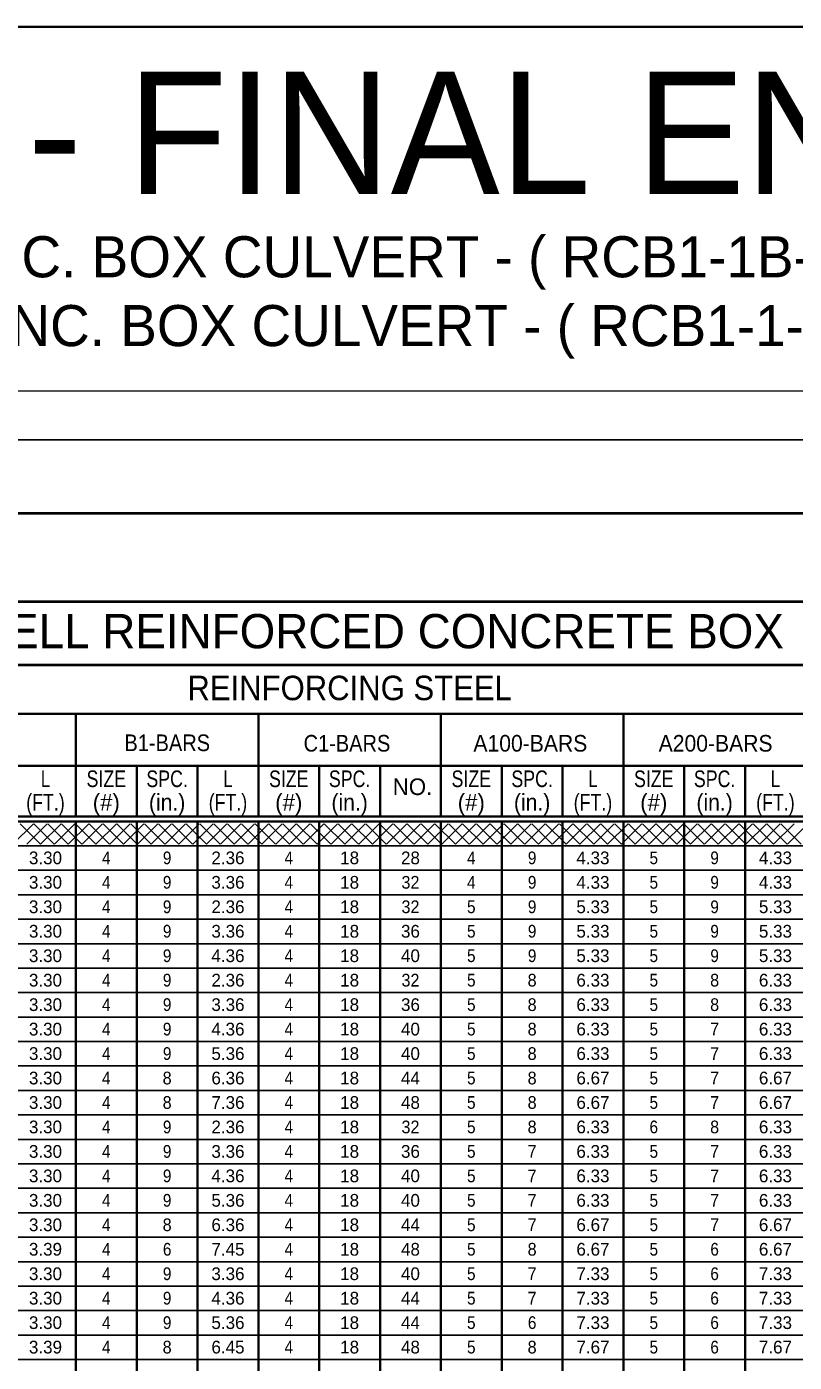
# Model space of a CAD drawing. Extents: x -66 to 305, y 432 to 707.
# Drawn here: x 101.4 to 179.9, y 570.2 to 706.7 of the extents above; entities that cross this region are included whole.
import ezdxf
from ezdxf.enums import TextEntityAlignment as Align

# ---------------------------------------------------------------- set-up
doc = ezdxf.new("R2010")
doc.units = 0
doc.header["$LTSCALE"] = 0.52
doc.layers.add('1', color=7, linetype='Continuous', lineweight=13)

msp = doc.modelspace()

# ---------------------------------------------------------------- linework, layer by layer
at = {"layer": '1'}
for p, q in [((-60.5089, 669.4281), (299.4911, 669.4281)), ((99.9812, 623.108), (102.0686, 625.1954)), ((100.7077, 625.1954), (102.7952, 623.108)), ((101.3953, 623.108), (103.4827, 625.1954)), ((102.1219, 625.1954), (104.2093, 623.108)), ((102.8096, 623.108), (104.897, 625.1954)), ((103.5362, 625.1954), (105.6236, 623.108)), ((104.2238, 623.108), (106.3113, 625.1954)), ((104.9504, 625.1954), (107.0378, 623.108)), ((105.638, 623.108), (107.7254, 625.1954)), ((106.3646, 625.1954), (108.452, 623.108)), ((107.0523, 623.108), (109.1397, 625.1954)), ((107.7788, 625.1954), (109.8662, 623.108)), ((108.4664, 623.108), (110.5538, 625.1954)), ((109.193, 625.1954), (111.2804, 623.108)), ((109.8807, 623.108), (111.9681, 625.1954)), ((110.6072, 625.1954), (112.6947, 623.108)), ((111.2948, 623.108), (113.3822, 625.1954)), ((112.0214, 625.1954), (114.1088, 623.108)), ((112.7091, 623.108), (114.7965, 625.1954)), ((113.4357, 625.1954), (115.5231, 623.108)), ((114.1233, 623.108), (116.2107, 625.1954)), ((114.8499, 625.1954), (116.9373, 623.108)), ((115.5375, 623.108), (117.6249, 625.1954)), ((116.2641, 625.1954), (118.3515, 623.108)), ((116.9517, 623.108), (119.0392, 625.1954)), ((117.6783, 625.1954), (119.7657, 623.108)), ((118.3659, 623.108), (120.4533, 625.1954)), ((119.0925, 625.1954), (121.1799, 623.108)), ((119.7802, 623.108), (121.8676, 625.1954)), ((120.5067, 625.1954), (122.5942, 623.108)), ((121.1943, 623.108), (123.2818, 625.1954)), ((121.9209, 625.1954), (124.0083, 623.108)), ((122.6086, 623.108), (124.696, 625.1954)), ((123.3352, 625.1954), (125.4226, 623.108)), ((124.0228, 623.108), (126.1102, 625.1954)), ((124.7493, 625.1954), (126.8367, 623.108)), ((125.437, 623.108), (127.5244, 625.1954)), ((126.1636, 625.1954), (128.251, 623.108)), ((126.8512, 623.108), (128.9387, 625.1954)), ((127.5778, 625.1954), (129.6652, 623.108)), ((128.2654, 623.108), (130.3528, 625.1954)), ((128.992, 625.1954), (131.0794, 623.108)), ((129.6797, 623.108), (131.7671, 625.1954)), ((130.4062, 625.1954), (132.4937, 623.108)), ((131.0938, 623.108), (133.1813, 625.1954)), ((131.8204, 625.1954), (133.9078, 623.108)), ((132.5081, 623.108), (134.5955, 625.1954)), ((133.2347, 625.1954), (135.3221, 623.108)), ((133.9222, 623.108), (136.0097, 625.1954)), ((134.6488, 625.1954), (136.7362, 623.108)), ((135.3365, 623.108), (137.4239, 625.1954)), ((136.0631, 625.1954), (138.1505, 623.108)), ((136.7507, 623.108), (138.8382, 625.1954)), ((137.4773, 625.1954), (139.5648, 623.108)), ((138.1649, 623.108), (140.2523, 625.1954)), ((138.8915, 625.1954), (140.9789, 623.108)), ((139.5792, 623.108), (141.6666, 625.1954)), ((140.3057, 625.1954), (142.3932, 623.108)), ((140.9933, 623.108), (143.0807, 625.1954)), ((141.7199, 625.1954), (143.8073, 623.108)), ((142.4076, 623.108), (144.495, 625.1954)), ((143.1342, 625.1954), (145.2216, 623.108)), ((143.8218, 623.108), (145.9092, 625.1954)), ((144.5483, 625.1954), (146.6358, 623.108)), ((145.236, 623.108), (147.3234, 625.1954)), ((145.9626, 625.1954), (148.05, 623.108)), ((146.6502, 623.108), (148.7376, 625.1954)), ((147.3767, 625.1954), (149.4642, 623.108)), ((148.0644, 623.108), (150.1518, 625.1954)), ((148.791, 625.1954), (150.8784, 623.108)), ((149.4787, 623.108), (151.5661, 625.1954)), ((150.2053, 625.1954), (152.2927, 623.108)), ((150.8928, 623.108), (152.9802, 625.1954)), ((151.6194, 625.1954), (153.7068, 623.108)), ((152.3071, 623.108), (154.3945, 625.1954)), ((153.0337, 625.1954), (155.1211, 623.108)), ((153.7212, 623.108), (155.8087, 625.1954)), ((154.4478, 625.1954), (156.5352, 623.108)), ((155.1355, 623.108), (157.2229, 625.1954)), ((155.8621, 625.1954), (157.9495, 623.108)), ((156.5497, 623.108), (158.6371, 625.1954)), ((157.2763, 625.1954), (159.3637, 623.108)), ((157.9639, 623.108), (160.0513, 625.1954)), ((158.6905, 625.1954), (160.7779, 623.108)), ((159.3782, 623.108), (161.4656, 625.1954)), ((160.1047, 625.1954), (162.1922, 623.108)), ((160.7923, 623.108), (162.8798, 625.1954)), ((161.5189, 625.1954), (163.6063, 623.108)), ((162.2066, 623.108), (164.294, 625.1954)), ((162.9332, 625.1954), (165.0206, 623.108)), ((163.6207, 623.108), (165.7082, 625.1954)), ((164.3473, 625.1954), (166.4348, 623.108)), ((165.035, 623.108), (167.1224, 625.1954)), ((165.7616, 625.1954), (167.849, 623.108)), ((166.4492, 623.108), (168.5366, 625.1954)), ((167.1757, 625.1954), (169.2632, 623.108)), ((167.8634, 623.108), (169.9508, 625.1954)), ((168.59, 625.1954), (170.6774, 623.108)), ((169.2776, 623.108), (171.365, 625.1954)), ((170.0042, 625.1954), (172.0916, 623.108)), ((170.6918, 623.108), (172.7792, 625.1954)), ((171.4184, 625.1954), (173.5058, 623.108)), ((172.1061, 623.108), (174.1935, 625.1954)), ((172.8327, 625.1954), (174.9201, 623.108)), ((173.5203, 623.108), (175.6077, 625.1954)), ((174.2468, 625.1954), (176.3342, 623.108)), ((174.9345, 623.108), (177.0219, 625.1954)), ((175.6611, 625.1954), (177.7485, 623.108)), ((176.3487, 623.108), (178.4361, 625.1954)), ((177.0752, 625.1954), (179.1627, 623.108)), ((177.7629, 623.108), (179.8503, 625.1954)), ((178.4895, 625.1954), (180.5769, 623.108)), ((179.1771, 623.108), (181.2645, 625.1954))]:
    msp.add_line(p, q, dxfattribs=at)
at = {"layer": '1', "lineweight": 40}
for p, q in [((-30.5089, 656.9281), (294.4911, 656.9281)), ((-13.6839, 647.9161), (250.7446, 647.9161)), ((-13.6839, 641.4389), (250.7446, 641.4389))]:
    msp.add_line(p, q, dxfattribs=at)
at = {"layer": '1', "lineweight": 35}
for p, q in [((106.4186, 625.9389), (106.4186, 636.4389)), ((125.0786, 625.9389), (125.0786, 636.4389)), ((143.7386, 625.9389), (143.7386, 636.4389)), ((162.3986, 625.9389), (162.3986, 636.4389)), ((50.4386, 631.1297), (244.3786, 631.1297)), ((112.6386, 625.9389), (112.6386, 631.1297)), ((118.8586, 625.9389), (118.8586, 631.1297)), ((131.2986, 625.9389), (131.2986, 631.1297)), ((137.5186, 625.9389), (137.5186, 631.1297)), ((149.9586, 625.9389), (149.9586, 631.1297)), ((156.1786, 625.9389), (156.1786, 631.1297)), ((168.6186, 625.9389), (168.6186, 631.1297)), ((174.8386, 625.9389), (174.8386, 631.1297)), ((-13.6839, 625.4389), (132.7728, 625.4389)), ((18.4169, 625.9389), (250.7446, 625.9389)), ((18.4169, 625.4389), (250.7446, 625.4389)), ((106.4186, 490.4389), (106.4186, 625.4389)), ((112.6386, 490.4389), (112.6386, 625.4389)), ((118.8586, 490.4389), (118.8586, 625.4389)), ((125.0786, 490.4389), (125.0786, 625.4389)), ((131.2986, 490.4389), (131.2986, 625.4389)), ((137.5186, 490.4389), (137.5186, 625.4389)), ((143.7386, 490.4389), (143.7386, 625.4389)), ((149.9586, 490.4389), (149.9586, 625.4389)), ((156.1786, 490.4389), (156.1786, 625.4389)), ((162.3986, 490.4389), (162.3986, 625.4389)), ((168.6186, 490.4389), (168.6186, 625.4389)), ((174.8386, 490.4389), (174.8386, 625.4389))]:
    msp.add_line(p, q, dxfattribs=at)
at = {"layer": '1', "lineweight": 25}
for p, q in [((-13.6839, 622.9389), (250.7446, 622.9389)), ((4.9761, 620.4389), (250.7446, 620.4389)), ((-13.6839, 617.9389), (250.7446, 617.9389)), ((4.9761, 615.4389), (250.7446, 615.4389)), ((4.9761, 612.9389), (250.7446, 612.9389)), ((-13.6839, 610.4389), (250.7446, 610.4389)), ((4.9761, 607.9389), (250.7446, 607.9389)), ((4.9761, 605.4389), (250.7446, 605.4389)), ((4.9761, 602.9389), (250.7446, 602.9389)), ((4.9761, 600.4389), (250.7446, 600.4389)), ((4.9761, 597.9389), (250.7446, 597.9389)), ((-13.4864, 595.4389), (250.7446, 595.4389)), ((4.9761, 592.9389), (250.7446, 592.9389)), ((4.9761, 590.4389), (250.7446, 590.4389)), ((4.9761, 587.9389), (250.7446, 587.9389)), ((4.9761, 585.4389), (250.7446, 585.4389)), ((4.9761, 582.9389), (250.7446, 582.9389)), ((-13.6839, 580.4389), (250.7446, 580.4389)), ((4.9761, 577.9389), (250.7446, 577.9389)), ((4.9761, 575.4389), (250.7446, 575.4389)), ((4.9761, 572.9389), (250.7446, 572.9389)), ((4.9761, 570.4389), (250.7446, 570.4389))]:
    msp.add_line(p, q, dxfattribs=at)
at = {"layer": '1', "lineweight": 35}
msp.add_lwpolyline([(-65.5417, 432.4247), (304.5261, 432.4247), (304.5261, 706.6509), (-65.5417, 706.6509)], close=True, dxfattribs=at)
at = {"layer": '1', "lineweight": 25}
msp.add_lwpolyline([(-45.5089, 444.4281), (-45.5089, 664.4281), (299.4911, 664.4281)], dxfattribs=at)
at = {"layer": '1', "lineweight": 35}
msp.add_lwpolyline([(18.4169, 636.4389), (50.4386, 636.4389), (218.3786, 636.4389)], dxfattribs=at)

# ---------------------------------------------------------------- texts
at = {"layer": '1'}
for s, height, p in [('1999 SPECS - FINAL ENGLISH', 12.5, (117.7112, 689.5493)), ('( p.  54A  ) ONE CELL REINF. CONC. BOX CULVERT - ( RCB1-1B-00  ) -  FINAL ENGLISH ( 7/1/97 )', 4.2, (138.4554, 681.0395)), ('( p. R-54AE ) ONE CELL REINF. CONC. BOX CULVERT - ( RCB1-1-00E ) -  FINAL ENGLISH ( 7/1/99 )', 4.2, (137.3293, 674.004)), ('DATA TABLE - ONE CELL REINFORCED CONCRETE BOX ', 3.5, (116.008, 643.1302)), ('NO.', 1.7, (140.8404, 628.1264)), ('(#)', 1.7, (109.5277, 626.5406)), ('(#)', 1.7, (128.1877, 626.5406)), ('(#)', 1.7, (146.8477, 626.5406)), ('(#)', 1.7, (165.5077, 626.5406)), ('3.30', 1.3, (103.3086, 621.0598)), ('2.36', 1.3, (121.9691, 621.0598)), ('18', 1.3, (134.4089, 621.0598)), ('28', 1.3, (140.6289, 621.0598)), ('4.33', 1.3, (159.2885, 621.0598)), ('4.33', 1.3, (177.9485, 621.0598)), ('3.30', 1.3, (103.3086, 618.5598)), ('3.36', 1.3, (121.9691, 618.5598)), ('18', 1.3, (134.4089, 618.5598)), ('4.33', 1.3, (159.2885, 618.5598)), ('4.33', 1.3, (177.9485, 618.5598)), ('3.30', 1.3, (103.3086, 616.0598)), ('2.36', 1.3, (121.9691, 616.0598)), ('18', 1.3, (134.4089, 616.0598)), ('5.33', 1.3, (159.2885, 616.0598)), ('5.33', 1.3, (177.9485, 616.0598)), ('3.30', 1.3, (103.3086, 613.5598)), ('3.36', 1.3, (121.9691, 613.5598)), ('18', 1.3, (134.4089, 613.5598)), ('36', 1.3, (140.629, 613.5598)), ('5.33', 1.3, (159.2885, 613.5598)), ('5.33', 1.3, (177.9485, 613.5598)), ('3.30', 1.3, (103.3086, 611.0598)), ('4.36', 1.3, (121.9691, 611.0598)), ('18', 1.3, (134.4089, 611.0598)), ('40', 1.3, (140.6285, 611.0598)), ('5.33', 1.3, (159.2885, 611.0598)), ('5.33', 1.3, (177.9485, 611.0598)), ('3.30', 1.3, (103.3086, 608.5598)), ('2.36', 1.3, (121.9691, 608.5598)), ('18', 1.3, (134.4089, 608.5598)), ('6.33', 1.3, (159.2885, 608.5598)), ('6.33', 1.3, (177.9485, 608.5598)), ('3.30', 1.3, (103.3086, 606.0598)), ('3.36', 1.3, (121.9691, 606.0598)), ('18', 1.3, (134.4089, 606.0598)), ('36', 1.3, (140.629, 606.0598)), ('6.33', 1.3, (159.2885, 606.0598)), ('6.33', 1.3, (177.9485, 606.0598)), ('3.30', 1.3, (103.3086, 603.5598)), ('4.36', 1.3, (121.9691, 603.5598)), ('18', 1.3, (134.4089, 603.5598)), ('40', 1.3, (140.6285, 603.5598)), ('6.33', 1.3, (159.2885, 603.5598)), ('6.33', 1.3, (177.9485, 603.5598)), ('3.30', 1.3, (103.3086, 601.0598)), ('5.36', 1.3, (121.9691, 601.0598)), ('18', 1.3, (134.4089, 601.0598)), ('40', 1.3, (140.6285, 601.0598)), ('6.33', 1.3, (159.2885, 601.0598)), ('6.33', 1.3, (177.9485, 601.0598)), ('3.30', 1.3, (103.3086, 598.5598)), ('6.36', 1.3, (121.9691, 598.5598)), ('18', 1.3, (134.4089, 598.5598)), ('44', 1.3, (140.6292, 598.5598)), ('6.67', 1.3, (159.2886, 598.5598)), ('6.67', 1.3, (177.9486, 598.5598)), ('3.30', 1.3, (103.3086, 596.0598)), ('7.36', 1.3, (121.9691, 596.0598)), ('18', 1.3, (134.4089, 596.0598)), ('48', 1.3, (140.6289, 596.0598)), ('6.67', 1.3, (159.2886, 596.0598)), ('6.67', 1.3, (177.9486, 596.0598)), ('3.30', 1.3, (103.3086, 593.5598)), ('2.36', 1.3, (121.9691, 593.5598)), ('18', 1.3, (134.4089, 593.5598)), ('6.33', 1.3, (159.2885, 593.5598)), ('6.33', 1.3, (177.9485, 593.5598)), ('3.30', 1.3, (103.3086, 591.0598)), ('3.36', 1.3, (121.9691, 591.0598)), ('18', 1.3, (134.4089, 591.0598)), ('36', 1.3, (140.629, 591.0598)), ('6.33', 1.3, (159.2885, 591.0598)), ('6.33', 1.3, (177.9485, 591.0598)), ('3.30', 1.3, (103.3086, 588.5598)), ('4.36', 1.3, (121.9691, 588.5598)), ('18', 1.3, (134.4089, 588.5598)), ('40', 1.3, (140.6285, 588.5598)), ('6.33', 1.3, (159.2885, 588.5598)), ('6.33', 1.3, (177.9485, 588.5598)), ('3.30', 1.3, (103.3086, 586.0598)), ('5.36', 1.3, (121.9691, 586.0598)), ('18', 1.3, (134.4089, 586.0598)), ('40', 1.3, (140.6285, 586.0598)), ('6.33', 1.3, (159.2885, 586.0598)), ('6.33', 1.3, (177.9485, 586.0598)), ('3.30', 1.3, (103.3086, 583.5598)), ('6.36', 1.3, (121.9691, 583.5598)), ('18', 1.3, (134.4089, 583.5598)), ('44', 1.3, (140.6292, 583.5598)), ('6.67', 1.3, (159.2886, 583.5598)), ('6.67', 1.3, (177.9486, 583.5598)), ('3.39', 1.3, (103.3084, 581.0598)), ('7.45', 1.3, (121.9692, 581.0598)), ('18', 1.3, (134.4089, 581.0598)), ('48', 1.3, (140.6289, 581.0598)), ('6.67', 1.3, (159.2886, 581.0598)), ('6.67', 1.3, (177.9486, 581.0598)), ('3.30', 1.3, (103.3086, 578.5598)), ('3.36', 1.3, (121.9691, 578.5598)), ('18', 1.3, (134.4089, 578.5598)), ('40', 1.3, (140.6285, 578.5598)), ('7.33', 1.3, (159.2885, 578.5598)), ('7.33', 1.3, (177.9485, 578.5598)), ('3.30', 1.3, (103.3086, 576.0598)), ('4.36', 1.3, (121.9691, 576.0598)), ('18', 1.3, (134.4089, 576.0598)), ('7.33', 1.3, (159.2885, 576.0598)), ('7.33', 1.3, (177.9485, 576.0598)), ('44', 1.3, (140.6292, 576.0598)), ('3.30', 1.3, (103.3086, 573.5598)), ('5.36', 1.3, (121.9691, 573.5598)), ('18', 1.3, (134.4089, 573.5598)), ('44', 1.3, (140.6292, 573.5598)), ('7.33', 1.3, (159.2885, 573.5598)), ('7.33', 1.3, (177.9485, 573.5598)), ('3.39', 1.3, (103.3084, 571.0598)), ('6.45', 1.3, (121.9692, 571.0598)), ('18', 1.3, (134.4089, 571.0598)), ('48', 1.3, (140.6289, 571.0598)), ('7.67', 1.3, (159.2886, 571.0598)), ('7.67', 1.3, (177.9486, 571.0598))]:
    msp.add_text(s, height=height, dxfattribs=at).set_placement(p, align=Align.CENTER)
for s, height, width, p in [('REINFORCING STEEL', 2.5, 0.95, (134.4085, 637.8256)), ('B1-BARS', 1.7, 0.9, (115.7596, 632.6189)), ('C1-BARS', 1.7, 0.9, (134.1357, 632.5706)), ('A100-BARS', 1.7, 0.95, (152.8862, 632.5697)), ('A200-BARS', 1.7, 0.95, (171.8298, 632.5689)), ('L', 1.7, 0.75, (103.3077, 628.9406)), ('SIZE', 1.7, 0.8, (109.5277, 628.9406)), ('SPC.', 1.7, 0.8, (115.7477, 628.9406)), ('L', 1.7, 0.75, (121.9677, 628.9406)), ('SIZE', 1.7, 0.8, (128.1877, 628.9406)), ('SPC.', 1.7, 0.8, (134.4077, 628.9406)), ('SIZE', 1.7, 0.8, (146.8477, 628.9406)), ('SPC.', 1.7, 0.8, (153.0677, 628.9406)), ('L', 1.7, 0.75, (159.2877, 628.9406)), ('SIZE', 1.7, 0.8, (165.5077, 628.9406)), ('SPC.', 1.7, 0.8, (171.7277, 628.9406)), ('L', 1.7, 0.75, (177.9477, 628.9406)), ('(FT.)', 1.7, 0.8, (103.3077, 626.5406)), ('(in.)', 1.7, 0.95, (115.7477, 626.5406)), ('(FT.)', 1.7, 0.8, (121.9677, 626.5406)), ('(in.)', 1.7, 0.95, (134.4077, 626.5406)), ('(in.)', 1.7, 0.95, (153.0677, 626.5406)), ('(FT.)', 1.7, 0.8, (159.2877, 626.5406)), ('(in.)', 1.7, 0.95, (171.7277, 626.5406)), ('(FT.)', 1.7, 0.8, (177.9477, 626.5406)), ('4', 1.3, 0.9, (109.5286, 621.0598)), ('9', 1.3, 0.9, (115.7494, 621.0598)), ('4', 1.3, 0.9, (128.1886, 621.0598)), ('4', 1.3, 0.9, (146.8486, 621.0598)), ('9', 1.3, 0.9, (153.0694, 621.0598)), ('5', 1.3, 0.9, (165.5085, 621.0598)), ('9', 1.3, 0.9, (171.7294, 621.0598)), ('4', 1.3, 0.9, (109.5286, 618.5598)), ('9', 1.3, 0.9, (115.7494, 618.5598)), ('4', 1.3, 0.9, (128.1886, 618.5598)), ('32', 1.3, 0.95, (140.6285, 618.5598)), ('4', 1.3, 0.9, (146.8486, 618.5598)), ('9', 1.3, 0.9, (153.0694, 618.5598)), ('5', 1.3, 0.9, (165.5085, 618.5598)), ('9', 1.3, 0.9, (171.7294, 618.5598)), ('4', 1.3, 0.9, (109.5286, 616.0598)), ('9', 1.3, 0.9, (115.7494, 616.0598)), ('4', 1.3, 0.9, (128.1886, 616.0598)), ('32', 1.3, 0.95, (140.6285, 616.0598)), ('5', 1.3, 0.9, (146.8485, 616.0598)), ('9', 1.3, 0.9, (153.0694, 616.0598)), ('5', 1.3, 0.9, (165.5085, 616.0598)), ('9', 1.3, 0.9, (171.7294, 616.0598)), ('4', 1.3, 0.9, (109.5286, 613.5598)), ('9', 1.3, 0.9, (115.7494, 613.5598)), ('4', 1.3, 0.9, (128.1886, 613.5598)), ('5', 1.3, 0.9, (146.8485, 613.5598)), ('9', 1.3, 0.9, (153.0694, 613.5598)), ('5', 1.3, 0.9, (165.5085, 613.5598)), ('9', 1.3, 0.9, (171.7294, 613.5598)), ('4', 1.3, 0.9, (109.5286, 611.0598)), ('9', 1.3, 0.9, (115.7494, 611.0598)), ('4', 1.3, 0.9, (128.1886, 611.0598)), ('5', 1.3, 0.9, (146.8485, 611.0598)), ('9', 1.3, 0.9, (153.0694, 611.0598)), ('5', 1.3, 0.9, (165.5085, 611.0598)), ('9', 1.3, 0.9, (171.7294, 611.0598)), ('4', 1.3, 0.9, (109.5286, 608.5598)), ('9', 1.3, 0.9, (115.7494, 608.5598)), ('4', 1.3, 0.9, (128.1886, 608.5598)), ('32', 1.3, 0.95, (140.6285, 608.5598)), ('5', 1.3, 0.9, (146.8485, 608.5598)), ('8', 1.3, 0.95, (153.0692, 608.5598)), ('5', 1.3, 0.9, (165.5085, 608.5598)), ('8', 1.3, 0.95, (171.7292, 608.5598)), ('4', 1.3, 0.9, (109.5286, 606.0598)), ('9', 1.3, 0.9, (115.7494, 606.0598)), ('4', 1.3, 0.9, (128.1886, 606.0598)), ('5', 1.3, 0.9, (146.8485, 606.0598)), ('8', 1.3, 0.95, (153.0692, 606.0598)), ('5', 1.3, 0.9, (165.5085, 606.0598)), ('8', 1.3, 0.95, (171.7292, 606.0598)), ('4', 1.3, 0.9, (109.5286, 603.5598)), ('9', 1.3, 0.9, (115.7494, 603.5598)), ('4', 1.3, 0.9, (128.1886, 603.5598)), ('5', 1.3, 0.9, (146.8485, 603.5598)), ('8', 1.3, 0.95, (153.0692, 603.5598)), ('5', 1.3, 0.9, (165.5085, 603.5598)), ('7', 1.3, 0.95, (171.7296, 603.5598)), ('4', 1.3, 0.9, (109.5286, 601.0598)), ('9', 1.3, 0.9, (115.7494, 601.0598)), ('4', 1.3, 0.9, (128.1886, 601.0598)), ('5', 1.3, 0.9, (146.8485, 601.0598)), ('8', 1.3, 0.95, (153.0692, 601.0598)), ('5', 1.3, 0.9, (165.5085, 601.0598)), ('7', 1.3, 0.95, (171.7296, 601.0598)), ('4', 1.3, 0.9, (109.5286, 598.5598)), ('8', 1.3, 0.95, (115.7492, 598.5598)), ('4', 1.3, 0.9, (128.1886, 598.5598)), ('5', 1.3, 0.9, (146.8485, 598.5598)), ('8', 1.3, 0.95, (153.0692, 598.5598)), ('5', 1.3, 0.9, (165.5085, 598.5598)), ('7', 1.3, 0.95, (171.7296, 598.5598)), ('4', 1.3, 0.9, (109.5286, 596.0598)), ('8', 1.3, 0.95, (115.7492, 596.0598)), ('4', 1.3, 0.9, (128.1886, 596.0598)), ('5', 1.3, 0.9, (146.8485, 596.0598)), ('8', 1.3, 0.95, (153.0692, 596.0598)), ('5', 1.3, 0.9, (165.5085, 596.0598)), ('7', 1.3, 0.95, (171.7296, 596.0598)), ('4', 1.3, 0.9, (109.5286, 593.5598)), ('9', 1.3, 0.9, (115.7494, 593.5598)), ('4', 1.3, 0.9, (128.1886, 593.5598)), ('32', 1.3, 0.95, (140.6285, 593.5598)), ('5', 1.3, 0.9, (146.8485, 593.5598)), ('8', 1.3, 0.95, (153.0692, 593.5598)), ('6', 1.3, 0.9, (165.5085, 593.5598)), ('8', 1.3, 0.95, (171.7292, 593.5598)), ('9', 1.3, 0.9, (115.7494, 591.0598)), ('4', 1.3, 0.9, (109.5286, 591.0598)), ('4', 1.3, 0.9, (128.1886, 591.0598)), ('5', 1.3, 0.9, (146.8485, 591.0598)), ('7', 1.3, 0.95, (153.0696, 591.0598)), ('5', 1.3, 0.9, (165.5085, 591.0598)), ('7', 1.3, 0.95, (171.7296, 591.0598)), ('4', 1.3, 0.9, (109.5286, 588.5598)), ('9', 1.3, 0.9, (115.7494, 588.5598)), ('4', 1.3, 0.9, (128.1886, 588.5598)), ('5', 1.3, 0.9, (146.8485, 588.5598)), ('7', 1.3, 0.95, (153.0696, 588.5598)), ('5', 1.3, 0.9, (165.5085, 588.5598)), ('7', 1.3, 0.95, (171.7296, 588.5598)), ('4', 1.3, 0.9, (109.5286, 586.0598)), ('9', 1.3, 0.9, (115.7494, 586.0598)), ('4', 1.3, 0.9, (128.1886, 586.0598)), ('5', 1.3, 0.9, (146.8485, 586.0598)), ('7', 1.3, 0.95, (153.0696, 586.0598)), ('5', 1.3, 0.9, (165.5085, 586.0598)), ('7', 1.3, 0.95, (171.7296, 586.0598)), ('4', 1.3, 0.9, (109.5286, 583.5598)), ('8', 1.3, 0.95, (115.7492, 583.5598)), ('4', 1.3, 0.9, (128.1886, 583.5598)), ('5', 1.3, 0.9, (146.8485, 583.5598)), ('7', 1.3, 0.95, (153.0696, 583.5598)), ('5', 1.3, 0.9, (165.5085, 583.5598)), ('7', 1.3, 0.95, (171.7296, 583.5598)), ('4', 1.3, 0.9, (109.5286, 581.0598)), ('6', 1.3, 0.9, (115.7485, 581.0598)), ('4', 1.3, 0.9, (128.1886, 581.0598)), ('5', 1.3, 0.9, (146.8485, 581.0598)), ('8', 1.3, 0.95, (153.0692, 581.0598)), ('5', 1.3, 0.9, (165.5085, 581.0598)), ('6', 1.3, 0.9, (171.7285, 581.0598)), ('4', 1.3, 0.9, (109.5286, 578.5598)), ('9', 1.3, 0.9, (115.7494, 578.5598)), ('4', 1.3, 0.9, (128.1886, 578.5598)), ('5', 1.3, 0.9, (146.8485, 578.5598)), ('7', 1.3, 0.95, (153.0696, 578.5598)), ('5', 1.3, 0.9, (165.5085, 578.5598)), ('6', 1.3, 0.9, (171.7285, 578.5598)), ('9', 1.3, 0.9, (115.7494, 576.0598)), ('6', 1.3, 0.9, (171.7285, 576.0598)), ('4', 1.3, 0.9, (109.5286, 576.0598)), ('4', 1.3, 0.9, (128.1886, 576.0598)), ('5', 1.3, 0.9, (146.8485, 576.0598)), ('7', 1.3, 0.95, (153.0696, 576.0598)), ('5', 1.3, 0.9, (165.5085, 576.0598)), ('4', 1.3, 0.9, (109.5286, 573.5598)), ('9', 1.3, 0.9, (115.7494, 573.5598)), ('4', 1.3, 0.9, (128.1886, 573.5598)), ('5', 1.3, 0.9, (146.8485, 573.5598)), ('6', 1.3, 0.9, (153.0685, 573.5598)), ('5', 1.3, 0.9, (165.5085, 573.5598)), ('6', 1.3, 0.9, (171.7285, 573.5598)), ('4', 1.3, 0.9, (109.5286, 571.0598)), ('8', 1.3, 0.95, (115.7492, 571.0598)), ('4', 1.3, 0.9, (128.1886, 571.0598)), ('5', 1.3, 0.9, (146.8485, 571.0598)), ('8', 1.3, 0.95, (153.0692, 571.0598)), ('5', 1.3, 0.9, (165.5085, 571.0598)), ('6', 1.3, 0.9, (171.7285, 571.0598))]:
    msp.add_text(s, height=height, dxfattribs=dict(at, width=width)).set_placement(p, align=Align.CENTER)

doc.saveas('drawing.dxf')
